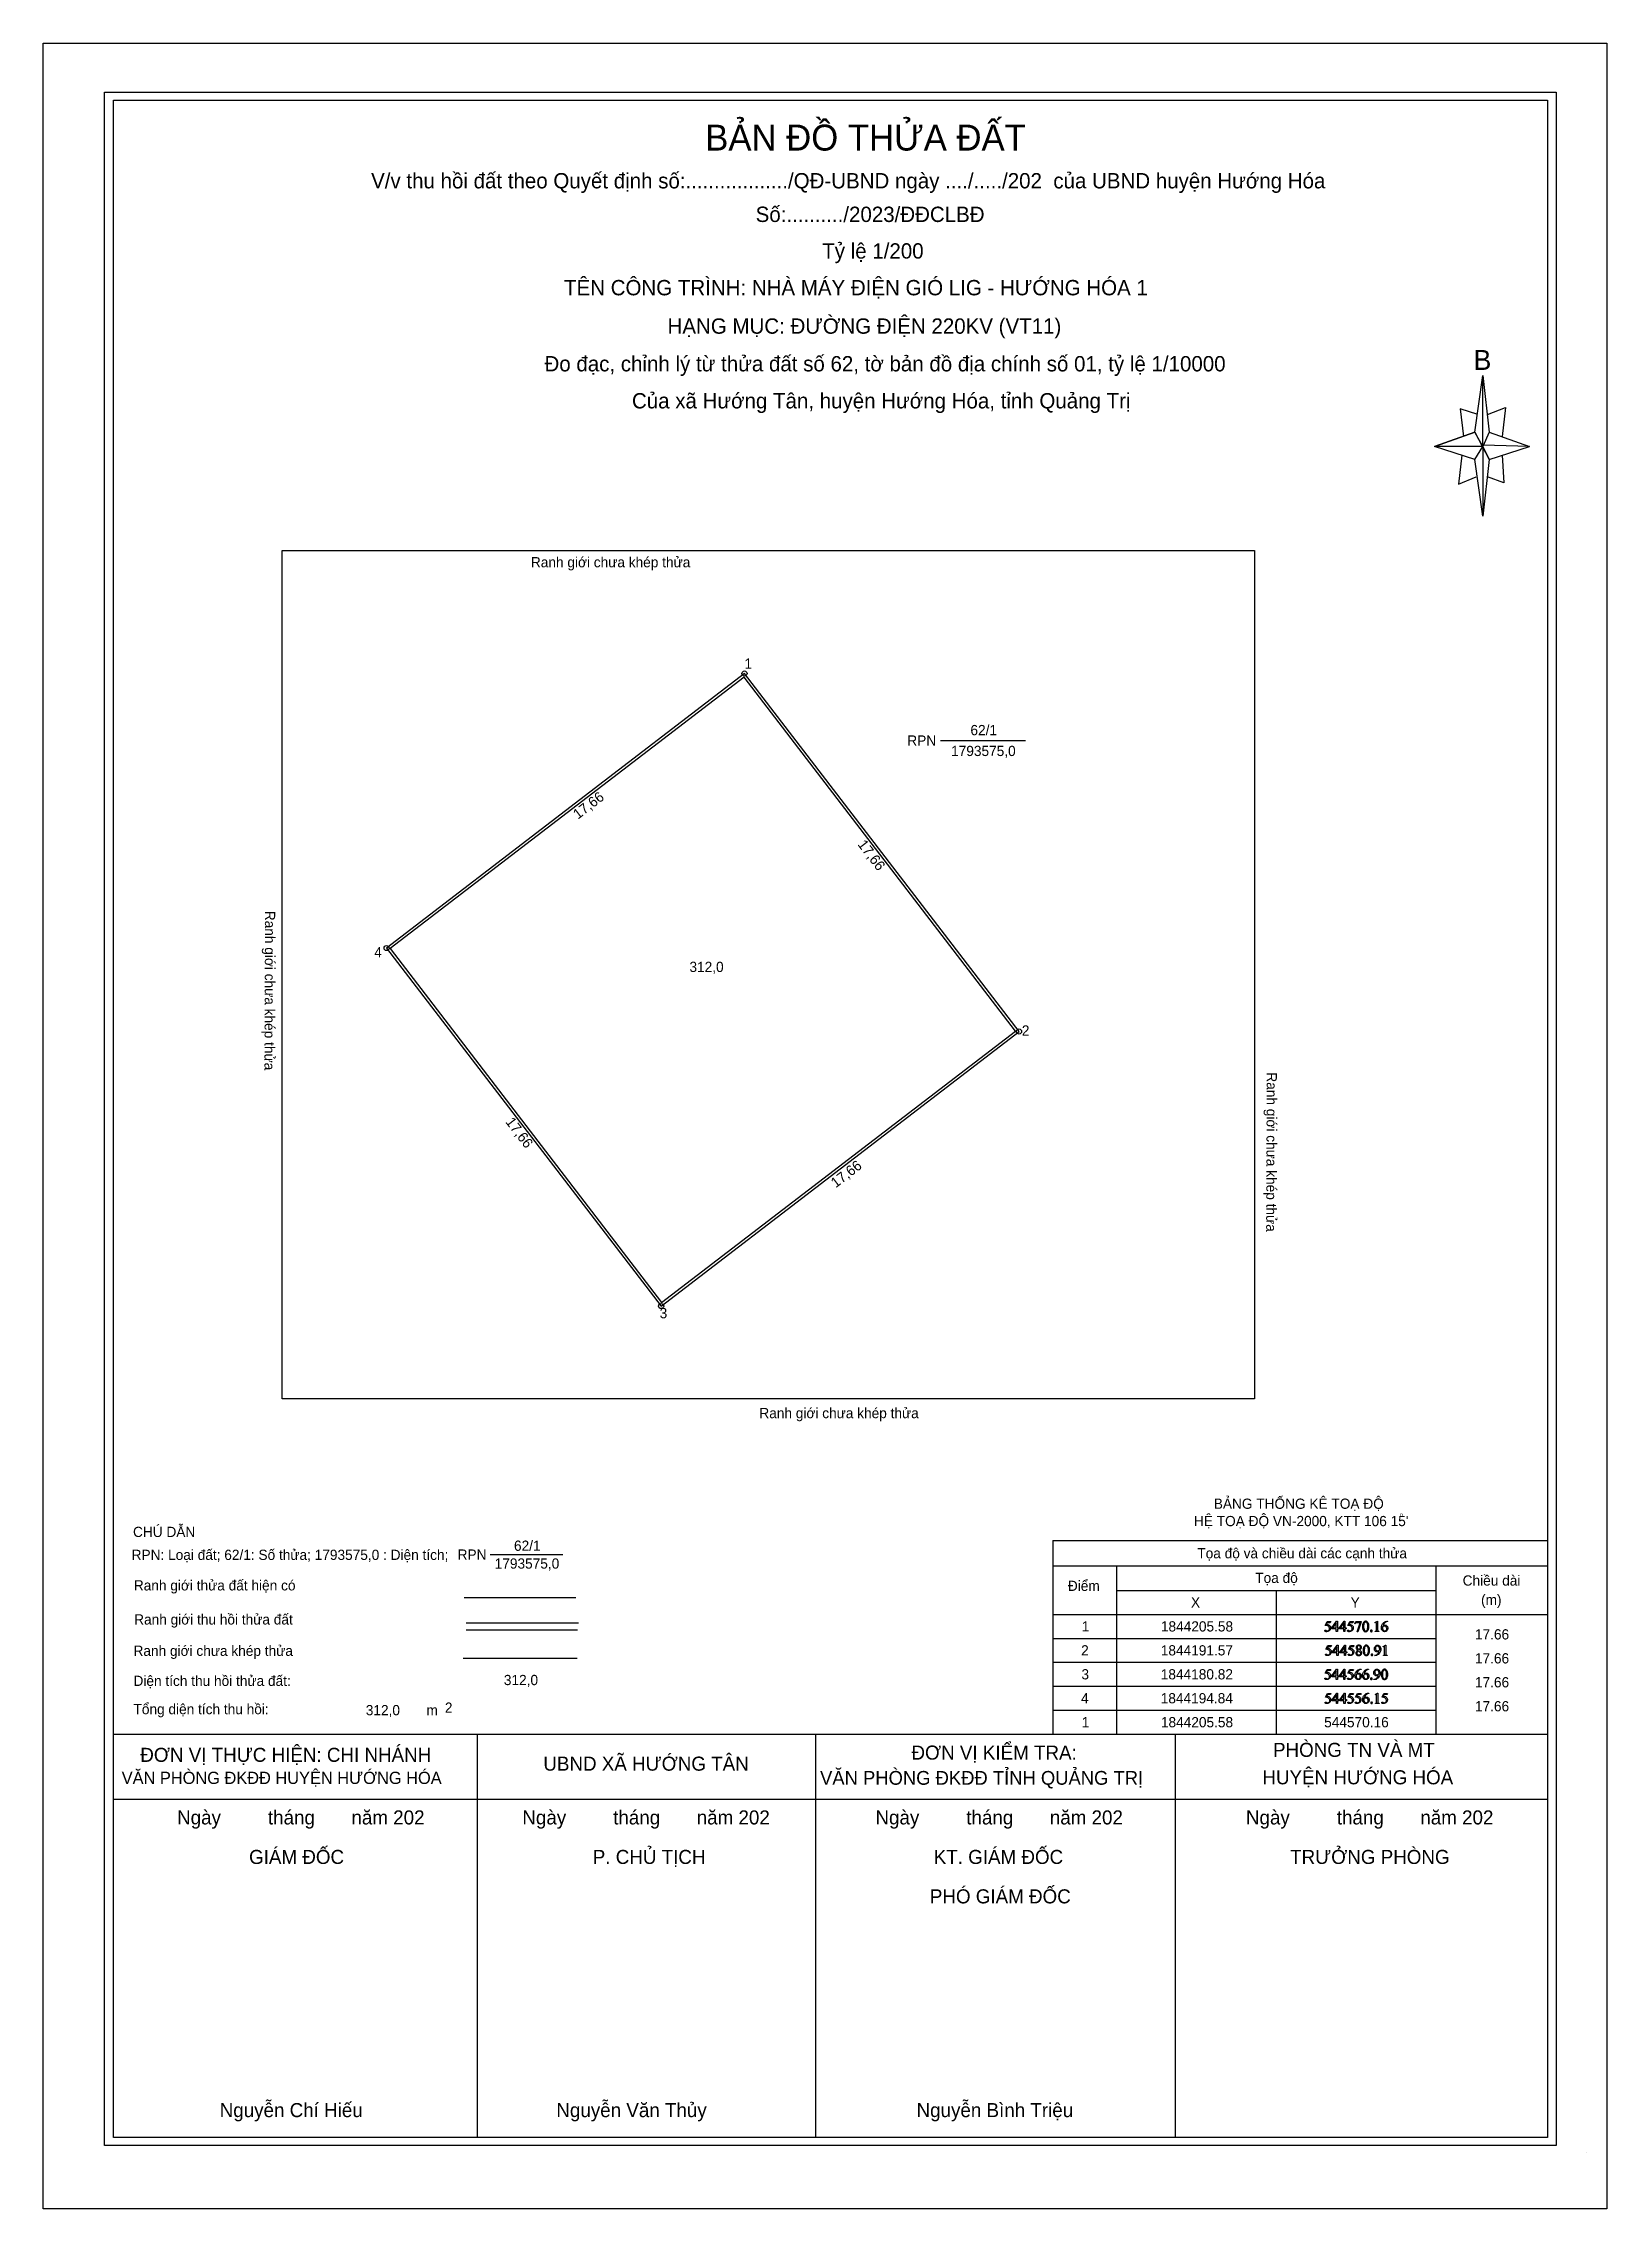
# Model space of a CAD drawing. Extents: x 544542.7 to 544603.9, y 1844145.5 to 1844230.2.
import ezdxf

# ---------------------------------------------------------------- set-up
doc = ezdxf.new("R2010")
doc.units = 0
for name, color, linetype in [('Level 12', 7, 'Continuous'), ('Level 13', 7, 'Continuous'), ('Level 16', 7, 'Continuous'), ('Level 2', 7, 'Continuous'), ('Level 30', 7, 'Continuous'), ('Level 4', 7, 'Continuous'), ('Level 5', 7, 'Continuous'), ('Level 59', 7, 'Continuous'), ('Level 6', 7, 'Continuous'), ('Level 63', 7, 'Continuous'), ('Level 7', 7, 'Continuous')]:
    doc.layers.add(name, color=color, linetype=linetype)

msp = doc.modelspace()

# ---------------------------------------------------------------- linework, layer by layer
at = {"layer": 'Level 13'}
for p, q in [((544577.829, 1844202.96), (544581.163, 1844202.96)), ((544560.199, 1844171.095), (544563.049, 1844171.095))]:
    msp.add_line(p, q, dxfattribs=at)
at = {"layer": 'Level 16'}
for points in [[(544552.062, 1844210.393), (544590.13, 1844210.393), (544590.13, 1844177.195), (544552.062, 1844177.195)], [(544580.768, 1844191.589), (544570.142, 1844205.443), (544556.288, 1844194.817), (544566.915, 1844180.963)]]:
    msp.add_lwpolyline(points, close=True, dxfattribs=at)
at = {"layer": 'Level 30'}
msp.add_lwpolyline([(544580.909, 1844191.571), (544570.16, 1844205.583), (544556.148, 1844194.835), (544566.896, 1844180.823), (544580.909, 1844191.571)], dxfattribs=at)
for centre in [(544570.16, 1844205.583), (544556.148, 1844194.835), (544580.909, 1844191.571), (544580.909, 1844191.571), (544566.896, 1844180.823)]:
    msp.add_circle(centre, 0.1, dxfattribs=at)
at = {"layer": 'Level 59'}
for p, q in [((544598.752, 1844215.035), (544599.067, 1844217.245)), ((544598.878, 1844215.715), (544598.183, 1844215.941)), ((544598.183, 1844215.941), (544598.31, 1844214.865)), ((544599.257, 1844215.715), (544599.952, 1844215.998)), ((544599.952, 1844215.998), (544599.825, 1844214.865)), ((544598.752, 1844215.035), (544597.173, 1844214.468)), ((544597.173, 1844214.468), (544598.752, 1844215.035)), ((544599.067, 1844214.468), (544598.752, 1844215.035)), ((544598.752, 1844215.035), (544599.32, 1844213.958)), ((544599.32, 1844215.035), (544600.899, 1844214.468)), ((544598.752, 1844213.958), (544597.173, 1844214.468)), ((544599.067, 1844214.468), (544597.173, 1844214.468)), ((544598.246, 1844214.128), (544598.12, 1844212.994)), ((544600.899, 1844214.468), (544599.067, 1844214.525)), ((544599.067, 1844214.525), (544599.067, 1844214.468)), ((544599.067, 1844214.468), (544599.32, 1844213.958)), ((544599.32, 1844213.958), (544600.899, 1844214.468)), ((544599.32, 1844213.958), (544600.899, 1844214.468)), ((544599.825, 1844214.128), (544599.889, 1844213.051)), ((544598.12, 1844212.994), (544598.815, 1844213.278)), ((544599.32, 1844213.958), (544599.067, 1844211.747)), ((544599.889, 1844213.051), (544599.257, 1844213.278)), ((544559.19, 1844169.412), (544563.561, 1844169.412)), ((544559.256, 1844168.42), (544563.655, 1844168.42)), ((544559.256, 1844168.155), (544563.627, 1844168.155)), ((544545.447, 1844164.066), (544601.602, 1844164.066)), ((544559.701, 1844148.297), (544559.701, 1844164.066)), ((544572.952, 1844148.297), (544572.952, 1844164.066)), ((544587.031, 1844148.297), (544587.031, 1844164.066)), ((544545.447, 1844161.518), (544601.602, 1844161.518)), ((544603.147, 1844147.684), (544603.147, 1844147.684)), ((544603.147, 1844147.684), (544603.147, 1844147.684)), ((544603.147, 1844147.684), (544603.147, 1844147.684))]:
    msp.add_line(p, q, dxfattribs=at)
for points in [[(544542.704, 1844230.25), (544603.92, 1844230.25), (544603.92, 1844145.492), (544542.704, 1844145.492)], [(544545.101, 1844228.335), (544601.947, 1844228.335), (544601.947, 1844147.967), (544545.101, 1844147.967)], [(544545.447, 1844228.025), (544601.602, 1844228.025), (544601.602, 1844148.277), (544545.447, 1844148.277)], [(544599.067, 1844217.245), (544599.32, 1844215.035), (544599.067, 1844214.468)], [(544599.067, 1844214.468), (544599.067, 1844211.747), (544598.752, 1844213.958)]]:
    msp.add_lwpolyline(points, close=True, dxfattribs=at)
msp.add_lwpolyline([(544563.612, 1844167.028), (544559.15, 1844167.028)], dxfattribs=at)
at = {"layer": 'Level 63'}
for p, q in [((544582.227, 1844171.641), (544601.602, 1844171.641)), ((544582.227, 1844171.641), (544582.227, 1844164.066)), ((544601.602, 1844171.641), (544601.602, 1844164.066)), ((544582.227, 1844170.654), (544601.602, 1844170.654)), ((544584.727, 1844170.654), (544584.727, 1844164.066)), ((544597.227, 1844170.654), (544597.227, 1844164.066)), ((544584.727, 1844169.691), (544597.227, 1844169.691)), ((544590.977, 1844169.691), (544590.977, 1844164.066)), ((544582.227, 1844168.754), (544601.602, 1844168.754)), ((544582.227, 1844167.816), (544597.227, 1844167.816)), ((544582.227, 1844166.879), (544597.227, 1844166.879)), ((544582.227, 1844165.941), (544597.227, 1844165.941)), ((544582.227, 1844165.004), (544597.227, 1844165.004)), ((544582.227, 1844164.066), (544601.602, 1844164.066))]:
    msp.add_line(p, q, dxfattribs=at)
for points in [[(544592.899, 1844168.324), (544592.974, 1844168.476), (544593.114, 1844168.476)], [(544593.114, 1844168.476), (544593.091, 1844168.427), (544592.974, 1844168.427), (544592.948, 1844168.375)], [(544593.428, 1844168.229), (544593.428, 1844168.188), (544593.375, 1844168.188), (544593.375, 1844168.085), (544593.328, 1844168.085), (544593.328, 1844168.188), (544593.162, 1844168.188), (544593.162, 1844168.225), (544593.344, 1844168.484), (544593.375, 1844168.484), (544593.375, 1844168.229), (544593.428, 1844168.229)], [(544593.328, 1844168.229), (544593.328, 1844168.424), (544593.19, 1844168.229), (544593.328, 1844168.229)], [(544593.723, 1844168.229), (544593.723, 1844168.188), (544593.671, 1844168.188), (544593.671, 1844168.085), (544593.623, 1844168.085), (544593.623, 1844168.188), (544593.458, 1844168.188), (544593.458, 1844168.225), (544593.639, 1844168.484), (544593.671, 1844168.484), (544593.671, 1844168.229), (544593.723, 1844168.229)], [(544593.623, 1844168.229), (544593.623, 1844168.424), (544593.486, 1844168.229), (544593.623, 1844168.229)], [(544593.785, 1844168.324), (544593.86, 1844168.476), (544594, 1844168.476)], [(544594, 1844168.476), (544593.978, 1844168.427), (544593.86, 1844168.427), (544593.834, 1844168.375)], [(544594.07, 1844168.38), (544594.061, 1844168.384), (544594.099, 1844168.476)], [(544594.099, 1844168.476), (544594.308, 1844168.476), (544594.308, 1844168.465), (544594.178, 1844168.077), (544594.146, 1844168.077), (544594.263, 1844168.429), (544594.155, 1844168.429)], [(544594.847, 1844168.438), (544594.942, 1844168.484), (544594.952, 1844168.484), (544594.952, 1844168.154)], [(544594.851, 1844168.429), (544594.847, 1844168.438)], [(544594.904, 1844168.154), (544594.904, 1844168.365)], [(544595.322, 1844168.484), (544595.339, 1844168.484)], [(544595.339, 1844168.484), (544595.339, 1844168.474)], [(544592.923, 1844167.387), (544592.998, 1844167.539), (544593.139, 1844167.539)], [(544593.139, 1844167.539), (544593.116, 1844167.49), (544592.999, 1844167.49), (544592.973, 1844167.437)], [(544593.453, 1844167.292), (544593.453, 1844167.251), (544593.4, 1844167.251), (544593.4, 1844167.148), (544593.353, 1844167.148), (544593.353, 1844167.251), (544593.187, 1844167.251), (544593.187, 1844167.288), (544593.369, 1844167.547), (544593.4, 1844167.547), (544593.4, 1844167.292), (544593.453, 1844167.292)], [(544593.353, 1844167.292), (544593.353, 1844167.486), (544593.215, 1844167.292), (544593.353, 1844167.292)], [(544593.748, 1844167.292), (544593.748, 1844167.251), (544593.696, 1844167.251), (544593.696, 1844167.148), (544593.648, 1844167.148), (544593.648, 1844167.251), (544593.483, 1844167.251), (544593.483, 1844167.288), (544593.664, 1844167.547), (544593.696, 1844167.547), (544593.696, 1844167.292), (544593.748, 1844167.292)], [(544593.648, 1844167.292), (544593.648, 1844167.486), (544593.511, 1844167.292), (544593.648, 1844167.292)], [(544593.81, 1844167.387), (544593.885, 1844167.539), (544594.025, 1844167.539)], [(544594.025, 1844167.539), (544594.003, 1844167.49), (544593.885, 1844167.49), (544593.859, 1844167.437)], [(544594.176, 1844167.415), (544594.223, 1844167.376)], [(544595.001, 1844168.096), (544595.001, 1844168.085), (544594.854, 1844168.085), (544594.854, 1844168.096)], [(544595.168, 1844167.5), (544595.263, 1844167.547), (544595.272, 1844167.547), (544595.272, 1844167.217)], [(544595.172, 1844167.491), (544595.168, 1844167.5)], [(544595.225, 1844167.217), (544595.225, 1844167.427)], [(544592.898, 1844166.449), (544592.973, 1844166.601), (544593.113, 1844166.601)], [(544593.113, 1844166.601), (544593.091, 1844166.552), (544592.973, 1844166.552), (544592.947, 1844166.5)], [(544593.427, 1844166.354), (544593.427, 1844166.313), (544593.375, 1844166.313), (544593.375, 1844166.21), (544593.327, 1844166.21), (544593.327, 1844166.313), (544593.161, 1844166.313), (544593.161, 1844166.35), (544593.343, 1844166.609), (544593.375, 1844166.609), (544593.375, 1844166.354), (544593.427, 1844166.354)], [(544593.327, 1844166.354), (544593.327, 1844166.549), (544593.19, 1844166.354), (544593.327, 1844166.354)], [(544593.723, 1844166.354), (544593.723, 1844166.313), (544593.67, 1844166.313), (544593.67, 1844166.21), (544593.623, 1844166.21), (544593.623, 1844166.313), (544593.457, 1844166.313), (544593.457, 1844166.35), (544593.638, 1844166.609), (544593.67, 1844166.609), (544593.67, 1844166.354), (544593.723, 1844166.354)], [(544593.623, 1844166.354), (544593.623, 1844166.549), (544593.485, 1844166.354), (544593.623, 1844166.354)], [(544593.784, 1844166.449), (544593.859, 1844166.601), (544594, 1844166.601)], [(544594, 1844166.601), (544593.977, 1844166.552), (544593.86, 1844166.552), (544593.834, 1844166.5)], [(544594.287, 1844166.609), (544594.304, 1844166.609)], [(544594.304, 1844166.609), (544594.304, 1844166.599)], [(544594.583, 1844166.609), (544594.599, 1844166.609)], [(544594.599, 1844166.609), (544594.599, 1844166.599)], [(544594.834, 1844167.14), (544594.834, 1844167.15)], [(544594.85, 1844167.14), (544594.834, 1844167.14)], [(544595.321, 1844167.158), (544595.321, 1844167.148), (544595.175, 1844167.148), (544595.175, 1844167.158)], [(544592.907, 1844165.512), (544592.982, 1844165.664), (544593.122, 1844165.664)], [(544593.122, 1844165.664), (544593.1, 1844165.615), (544592.982, 1844165.615), (544592.956, 1844165.562)], [(544593.436, 1844165.417), (544593.436, 1844165.376), (544593.384, 1844165.376), (544593.384, 1844165.273), (544593.336, 1844165.273), (544593.336, 1844165.376), (544593.17, 1844165.376), (544593.17, 1844165.413), (544593.352, 1844165.672), (544593.384, 1844165.672), (544593.384, 1844165.417), (544593.436, 1844165.417)], [(544593.732, 1844165.417), (544593.732, 1844165.376), (544593.679, 1844165.376), (544593.679, 1844165.273), (544593.632, 1844165.273), (544593.632, 1844165.376), (544593.466, 1844165.376), (544593.466, 1844165.413), (544593.647, 1844165.672), (544593.679, 1844165.672), (544593.679, 1844165.417), (544593.732, 1844165.417)], [(544593.793, 1844165.512), (544593.868, 1844165.664), (544594.009, 1844165.664)], [(544594.009, 1844165.664), (544593.986, 1844165.615), (544593.869, 1844165.615), (544593.843, 1844165.562)], [(544594.089, 1844165.512), (544594.164, 1844165.664), (544594.304, 1844165.664)], [(544594.304, 1844165.664), (544594.282, 1844165.615), (544594.164, 1844165.615), (544594.138, 1844165.562)], [(544594.591, 1844165.672), (544594.608, 1844165.672)], [(544594.608, 1844165.672), (544594.608, 1844165.661)], [(544594.808, 1844166.202), (544594.808, 1844166.213)], [(544594.825, 1844166.202), (544594.808, 1844166.202)], [(544594.855, 1844165.625), (544594.95, 1844165.672), (544594.96, 1844165.672), (544594.96, 1844165.342)], [(544595.123, 1844165.512), (544595.198, 1844165.664), (544595.338, 1844165.664)], [(544595.338, 1844165.664), (544595.316, 1844165.615), (544595.198, 1844165.615), (544595.172, 1844165.562)], [(544593.336, 1844165.417), (544593.336, 1844165.611), (544593.199, 1844165.417), (544593.336, 1844165.417)], [(544593.632, 1844165.417), (544593.632, 1844165.611), (544593.494, 1844165.417), (544593.632, 1844165.417)], [(544594.86, 1844165.616), (544594.855, 1844165.625)], [(544595.009, 1844165.283), (544595.009, 1844165.273), (544594.862, 1844165.273), (544594.862, 1844165.283)], [(544594.912, 1844165.342), (544594.912, 1844165.552)]]:
    msp.add_lwpolyline(points, dxfattribs=at)
for points in [[(544592.948, 1844168.375), (544593.024, 1844168.364), (544593.069, 1844168.318), (544593.107, 1844168.279), (544593.107, 1844168.226), (544593.107, 1844168.195), (544593.095, 1844168.169), (544593.082, 1844168.142), (544593.063, 1844168.124), (544593.044, 1844168.105), (544593.021, 1844168.094), (544592.988, 1844168.078), (544592.953, 1844168.078), (544592.917, 1844168.078), (544592.901, 1844168.09), (544592.885, 1844168.102), (544592.885, 1844168.117), (544592.885, 1844168.125), (544592.892, 1844168.131), (544592.899, 1844168.137), (544592.909, 1844168.137), (544592.916, 1844168.137), (544592.922, 1844168.135), (544592.927, 1844168.132), (544592.941, 1844168.123), (544592.963, 1844168.108), (544592.985, 1844168.108), (544593.019, 1844168.108), (544593.044, 1844168.133), (544593.07, 1844168.159), (544593.07, 1844168.196), (544593.07, 1844168.231), (544593.047, 1844168.262), (544593.024, 1844168.293), (544592.984, 1844168.309), (544592.953, 1844168.322), (544592.899, 1844168.324)], [(544593.834, 1844168.375), (544593.911, 1844168.364), (544593.956, 1844168.318), (544593.994, 1844168.279), (544593.994, 1844168.226), (544593.994, 1844168.195), (544593.981, 1844168.169), (544593.969, 1844168.142), (544593.95, 1844168.124), (544593.931, 1844168.105), (544593.907, 1844168.094), (544593.874, 1844168.078), (544593.839, 1844168.078), (544593.804, 1844168.078), (544593.788, 1844168.09), (544593.772, 1844168.102), (544593.772, 1844168.117), (544593.772, 1844168.125), (544593.779, 1844168.131), (544593.785, 1844168.137), (544593.795, 1844168.137), (544593.803, 1844168.137), (544593.808, 1844168.135), (544593.814, 1844168.132), (544593.828, 1844168.123), (544593.849, 1844168.108), (544593.872, 1844168.108), (544593.905, 1844168.108), (544593.931, 1844168.133), (544593.957, 1844168.159), (544593.957, 1844168.196), (544593.957, 1844168.231), (544593.934, 1844168.262), (544593.911, 1844168.293), (544593.871, 1844168.309), (544593.839, 1844168.322), (544593.785, 1844168.324)], [(544594.155, 1844168.429), (544594.123, 1844168.429), (544594.109, 1844168.421), (544594.085, 1844168.408), (544594.07, 1844168.38)], [(544594.356, 1844168.278), (544594.356, 1844168.345), (544594.377, 1844168.393), (544594.397, 1844168.442), (544594.43, 1844168.465), (544594.456, 1844168.484), (544594.484, 1844168.484), (544594.529, 1844168.484), (544594.565, 1844168.438), (544594.609, 1844168.382), (544594.609, 1844168.284), (544594.609, 1844168.216), (544594.59, 1844168.169), (544594.57, 1844168.121), (544594.54, 1844168.1), (544594.509, 1844168.078), (544594.481, 1844168.078), (544594.425, 1844168.078), (544594.388, 1844168.144), (544594.356, 1844168.2), (544594.356, 1844168.278)], [(544594.413, 1844168.271), (544594.413, 1844168.19), (544594.433, 1844168.139), (544594.449, 1844168.097), (544594.482, 1844168.097), (544594.497, 1844168.097), (544594.514, 1844168.111), (544594.531, 1844168.124), (544594.54, 1844168.157), (544594.553, 1844168.207), (544594.553, 1844168.297), (544594.553, 1844168.364), (544594.539, 1844168.408), (544594.529, 1844168.442), (544594.512, 1844168.455), (544594.5, 1844168.465), (544594.484, 1844168.465), (544594.464, 1844168.465), (544594.449, 1844168.447), (544594.428, 1844168.423), (544594.42, 1844168.372), (544594.413, 1844168.321), (544594.413, 1844168.271)], [(544594.904, 1844168.365), (544594.904, 1844168.408), (544594.901, 1844168.42), (544594.899, 1844168.429), (544594.894, 1844168.433), (544594.889, 1844168.438), (544594.881, 1844168.438), (544594.87, 1844168.438), (544594.851, 1844168.429)], [(544595.339, 1844168.474), (544595.301, 1844168.47), (544595.276, 1844168.458), (544595.252, 1844168.447), (544595.229, 1844168.424), (544595.205, 1844168.4), (544595.19, 1844168.372), (544595.174, 1844168.343), (544595.164, 1844168.303), (544595.205, 1844168.332), (544595.247, 1844168.332), (544595.287, 1844168.332), (544595.317, 1844168.3), (544595.346, 1844168.267), (544595.346, 1844168.217), (544595.346, 1844168.168), (544595.317, 1844168.127), (544595.281, 1844168.078), (544595.222, 1844168.078), (544595.182, 1844168.078), (544595.154, 1844168.105), (544595.099, 1844168.156), (544595.099, 1844168.239), (544595.099, 1844168.291), (544595.12, 1844168.338), (544595.141, 1844168.386), (544595.18, 1844168.422), (544595.219, 1844168.459), (544595.255, 1844168.471), (544595.291, 1844168.484), (544595.322, 1844168.484)], [(544595.159, 1844168.282), (544595.154, 1844168.243), (544595.154, 1844168.22), (544595.154, 1844168.192), (544595.164, 1844168.16), (544595.174, 1844168.127), (544595.194, 1844168.108), (544595.209, 1844168.095), (544595.23, 1844168.095), (544595.255, 1844168.095), (544595.275, 1844168.118), (544595.295, 1844168.142), (544595.295, 1844168.186), (544595.295, 1844168.235), (544595.275, 1844168.271), (544595.256, 1844168.307), (544595.22, 1844168.307), (544595.209, 1844168.307), (544595.196, 1844168.302), (544595.183, 1844168.298), (544595.159, 1844168.282)], [(544592.973, 1844167.437), (544593.049, 1844167.426), (544593.094, 1844167.38), (544593.132, 1844167.341), (544593.132, 1844167.288), (544593.132, 1844167.257), (544593.12, 1844167.231), (544593.107, 1844167.205), (544593.088, 1844167.186), (544593.069, 1844167.168), (544593.046, 1844167.157), (544593.013, 1844167.141), (544592.978, 1844167.141), (544592.942, 1844167.141), (544592.926, 1844167.153), (544592.91, 1844167.165), (544592.91, 1844167.179), (544592.91, 1844167.187), (544592.917, 1844167.193), (544592.924, 1844167.199), (544592.934, 1844167.199), (544592.941, 1844167.199), (544592.947, 1844167.197), (544592.952, 1844167.195), (544592.966, 1844167.185), (544592.988, 1844167.17), (544593.01, 1844167.17), (544593.044, 1844167.17), (544593.069, 1844167.196), (544593.095, 1844167.221), (544593.095, 1844167.258), (544593.095, 1844167.294), (544593.072, 1844167.324), (544593.049, 1844167.355), (544593.009, 1844167.372), (544592.978, 1844167.385), (544592.923, 1844167.387)], [(544593.859, 1844167.437), (544593.936, 1844167.426), (544593.981, 1844167.38), (544594.019, 1844167.341), (544594.019, 1844167.288), (544594.019, 1844167.257), (544594.006, 1844167.231), (544593.994, 1844167.205), (544593.975, 1844167.186), (544593.956, 1844167.168), (544593.932, 1844167.157), (544593.899, 1844167.141), (544593.864, 1844167.141), (544593.829, 1844167.141), (544593.813, 1844167.153), (544593.797, 1844167.165), (544593.797, 1844167.179), (544593.797, 1844167.187), (544593.804, 1844167.193), (544593.81, 1844167.199), (544593.82, 1844167.199), (544593.828, 1844167.199), (544593.833, 1844167.197), (544593.839, 1844167.195), (544593.852, 1844167.185), (544593.874, 1844167.17), (544593.896, 1844167.17), (544593.93, 1844167.17), (544593.956, 1844167.196), (544593.981, 1844167.221), (544593.981, 1844167.258), (544593.981, 1844167.294), (544593.959, 1844167.324), (544593.936, 1844167.355), (544593.896, 1844167.372), (544593.864, 1844167.385), (544593.81, 1844167.387)], [(544594.178, 1844167.345), (544594.131, 1844167.383), (544594.118, 1844167.406), (544594.105, 1844167.429), (544594.105, 1844167.454), (544594.105, 1844167.492), (544594.134, 1844167.519), (544594.163, 1844167.547), (544594.212, 1844167.547), (544594.26, 1844167.547), (544594.288, 1844167.521), (544594.317, 1844167.495), (544594.317, 1844167.463), (544594.317, 1844167.441), (544594.302, 1844167.418), (544594.286, 1844167.395), (544594.237, 1844167.364), (544594.288, 1844167.325), (544594.304, 1844167.303), (544594.326, 1844167.273), (544594.326, 1844167.241), (544594.326, 1844167.199), (544594.294, 1844167.17), (544594.263, 1844167.141), (544594.212, 1844167.141), (544594.156, 1844167.141), (544594.125, 1844167.176), (544594.1, 1844167.204), (544594.1, 1844167.237), (544594.1, 1844167.263), (544594.118, 1844167.288), (544594.135, 1844167.314), (544594.178, 1844167.345)], [(544594.223, 1844167.376), (544594.258, 1844167.407), (544594.267, 1844167.425), (544594.276, 1844167.443), (544594.276, 1844167.465), (544594.276, 1844167.496), (544594.259, 1844167.513), (544594.242, 1844167.53), (544594.213, 1844167.53), (544594.183, 1844167.53), (544594.165, 1844167.513), (544594.146, 1844167.496), (544594.146, 1844167.473), (544594.146, 1844167.458), (544594.154, 1844167.443), (544594.162, 1844167.428), (544594.176, 1844167.415)], [(544594.381, 1844167.341), (544594.381, 1844167.408), (544594.401, 1844167.456), (544594.422, 1844167.504), (544594.455, 1844167.528), (544594.481, 1844167.547), (544594.509, 1844167.547), (544594.554, 1844167.547), (544594.59, 1844167.501), (544594.634, 1844167.444), (544594.634, 1844167.347), (544594.634, 1844167.279), (544594.615, 1844167.231), (544594.595, 1844167.184), (544594.565, 1844167.162), (544594.534, 1844167.141), (544594.506, 1844167.141), (544594.45, 1844167.141), (544594.413, 1844167.207), (544594.381, 1844167.262), (544594.381, 1844167.341)], [(544594.438, 1844167.334), (544594.438, 1844167.253), (544594.458, 1844167.202), (544594.474, 1844167.159), (544594.507, 1844167.159), (544594.522, 1844167.159), (544594.539, 1844167.173), (544594.556, 1844167.187), (544594.564, 1844167.22), (544594.578, 1844167.269), (544594.578, 1844167.36), (544594.578, 1844167.426), (544594.564, 1844167.471), (544594.553, 1844167.504), (544594.537, 1844167.518), (544594.525, 1844167.527), (544594.508, 1844167.527), (544594.489, 1844167.527), (544594.474, 1844167.51), (544594.453, 1844167.486), (544594.445, 1844167.435), (544594.438, 1844167.383), (544594.438, 1844167.334)], [(544594.704, 1844168.141), (544594.718, 1844168.141), (544594.727, 1844168.132), (544594.736, 1844168.122), (544594.736, 1844168.109), (544594.736, 1844168.096), (544594.727, 1844168.086), (544594.717, 1844168.077), (544594.704, 1844168.077), (544594.691, 1844168.077), (544594.682, 1844168.086), (544594.672, 1844168.096), (544594.672, 1844168.109), (544594.672, 1844168.123), (544594.682, 1844168.132), (544594.691, 1844168.141), (544594.704, 1844168.141)], [(544594.834, 1844167.15), (544594.872, 1844167.151), (544594.904, 1844167.168), (544594.936, 1844167.184), (544594.967, 1844167.227), (544594.997, 1844167.269), (544595.009, 1844167.319), (544594.963, 1844167.29), (544594.927, 1844167.29), (544594.885, 1844167.29), (544594.856, 1844167.322), (544594.826, 1844167.354), (544594.826, 1844167.407), (544594.826, 1844167.458), (544594.856, 1844167.498), (544594.891, 1844167.547), (544594.948, 1844167.547), (544594.997, 1844167.547), (544595.031, 1844167.507), (544595.073, 1844167.458), (544595.073, 1844167.385), (544595.073, 1844167.32), (544595.041, 1844167.264), (544595.009, 1844167.207), (544594.952, 1844167.17), (544594.905, 1844167.14), (544594.85, 1844167.14)], [(544594.854, 1844168.096), (544594.882, 1844168.096), (544594.89, 1844168.1), (544594.898, 1844168.105), (544594.901, 1844168.112), (544594.904, 1844168.119), (544594.904, 1844168.154)], [(544595.013, 1844167.34), (544595.018, 1844167.378), (544595.018, 1844167.4), (544595.018, 1844167.428), (544595.009, 1844167.461), (544594.999, 1844167.493), (544594.982, 1844167.51), (544594.964, 1844167.528), (544594.942, 1844167.528), (544594.916, 1844167.528), (544594.897, 1844167.505), (544594.878, 1844167.482), (544594.878, 1844167.436), (544594.878, 1844167.375), (544594.903, 1844167.341), (544594.922, 1844167.316), (544594.95, 1844167.316), (544594.963, 1844167.316), (544594.981, 1844167.323), (544594.999, 1844167.329), (544595.013, 1844167.34)], [(544594.952, 1844168.154), (544594.952, 1844168.121), (544594.955, 1844168.113), (544594.957, 1844168.105), (544594.966, 1844168.101), (544594.975, 1844168.096), (544595.001, 1844168.096)], [(544595.225, 1844167.427), (544595.225, 1844167.47), (544595.222, 1844167.482), (544595.22, 1844167.492), (544595.214, 1844167.496), (544595.209, 1844167.5), (544595.202, 1844167.5), (544595.191, 1844167.5), (544595.172, 1844167.491)], [(544594.304, 1844166.599), (544594.266, 1844166.595), (544594.241, 1844166.583), (544594.217, 1844166.572), (544594.194, 1844166.549), (544594.17, 1844166.525), (544594.155, 1844166.497), (544594.139, 1844166.468), (544594.129, 1844166.428), (544594.17, 1844166.457), (544594.212, 1844166.457), (544594.252, 1844166.457), (544594.282, 1844166.425), (544594.311, 1844166.392), (544594.311, 1844166.342), (544594.311, 1844166.293), (544594.282, 1844166.252), (544594.246, 1844166.203), (544594.187, 1844166.203), (544594.147, 1844166.203), (544594.119, 1844166.23), (544594.064, 1844166.281), (544594.064, 1844166.364), (544594.064, 1844166.416), (544594.085, 1844166.463), (544594.106, 1844166.511), (544594.145, 1844166.547), (544594.184, 1844166.584), (544594.22, 1844166.596), (544594.256, 1844166.609), (544594.287, 1844166.609)], [(544594.191, 1844167.334), (544594.167, 1844167.314), (544594.156, 1844167.29), (544594.144, 1844167.266), (544594.144, 1844167.238), (544594.144, 1844167.201), (544594.165, 1844167.179), (544594.185, 1844167.157), (544594.217, 1844167.157), (544594.248, 1844167.157), (544594.267, 1844167.174), (544594.285, 1844167.192), (544594.285, 1844167.217), (544594.285, 1844167.237), (544594.274, 1844167.254), (544594.254, 1844167.284), (544594.191, 1844167.334)], [(544594.599, 1844166.599), (544594.561, 1844166.595), (544594.537, 1844166.583), (544594.513, 1844166.572), (544594.489, 1844166.549), (544594.466, 1844166.525), (544594.45, 1844166.497), (544594.435, 1844166.468), (544594.424, 1844166.428), (544594.466, 1844166.457), (544594.508, 1844166.457), (544594.548, 1844166.457), (544594.577, 1844166.425), (544594.607, 1844166.392), (544594.607, 1844166.342), (544594.607, 1844166.293), (544594.577, 1844166.252), (544594.541, 1844166.203), (544594.482, 1844166.203), (544594.442, 1844166.203), (544594.414, 1844166.23), (544594.359, 1844166.281), (544594.359, 1844166.364), (544594.359, 1844166.416), (544594.38, 1844166.463), (544594.402, 1844166.511), (544594.441, 1844166.547), (544594.48, 1844166.584), (544594.516, 1844166.596), (544594.552, 1844166.609), (544594.583, 1844166.609)], [(544594.729, 1844167.203), (544594.743, 1844167.203), (544594.752, 1844167.194), (544594.761, 1844167.185), (544594.761, 1844167.172), (544594.761, 1844167.158), (544594.752, 1844167.149), (544594.742, 1844167.14), (544594.729, 1844167.14), (544594.716, 1844167.14), (544594.707, 1844167.149), (544594.697, 1844167.158), (544594.697, 1844167.172), (544594.697, 1844167.185), (544594.707, 1844167.194), (544594.716, 1844167.203), (544594.729, 1844167.203)], [(544594.808, 1844166.213), (544594.846, 1844166.213), (544594.878, 1844166.23), (544594.911, 1844166.247), (544594.941, 1844166.289), (544594.971, 1844166.331), (544594.983, 1844166.382), (544594.937, 1844166.353), (544594.901, 1844166.353), (544594.86, 1844166.353), (544594.83, 1844166.384), (544594.801, 1844166.416), (544594.801, 1844166.469), (544594.801, 1844166.52), (544594.83, 1844166.56), (544594.866, 1844166.609), (544594.923, 1844166.609), (544594.971, 1844166.609), (544595.005, 1844166.569), (544595.048, 1844166.52), (544595.048, 1844166.448), (544595.048, 1844166.383), (544595.015, 1844166.326), (544594.983, 1844166.27), (544594.926, 1844166.233), (544594.88, 1844166.202), (544594.825, 1844166.202)], [(544594.987, 1844166.403), (544594.993, 1844166.44), (544594.993, 1844166.463), (544594.993, 1844166.491), (544594.983, 1844166.523), (544594.974, 1844166.556), (544594.956, 1844166.573), (544594.939, 1844166.59), (544594.916, 1844166.59), (544594.891, 1844166.59), (544594.871, 1844166.567), (544594.852, 1844166.544), (544594.852, 1844166.499), (544594.852, 1844166.438), (544594.878, 1844166.404), (544594.896, 1844166.379), (544594.924, 1844166.379), (544594.937, 1844166.379), (544594.955, 1844166.385), (544594.974, 1844166.391), (544594.987, 1844166.403)], [(544595.094, 1844166.403), (544595.094, 1844166.47), (544595.114, 1844166.518), (544595.135, 1844166.567), (544595.168, 1844166.59), (544595.194, 1844166.609), (544595.222, 1844166.609), (544595.267, 1844166.609), (544595.302, 1844166.563), (544595.347, 1844166.507), (544595.347, 1844166.409), (544595.347, 1844166.341), (544595.328, 1844166.294), (544595.308, 1844166.246), (544595.278, 1844166.225), (544595.247, 1844166.203), (544595.219, 1844166.203), (544595.163, 1844166.203), (544595.126, 1844166.269), (544595.094, 1844166.325), (544595.094, 1844166.403)], [(544595.151, 1844166.396), (544595.151, 1844166.315), (544595.171, 1844166.264), (544595.187, 1844166.222), (544595.22, 1844166.222), (544595.235, 1844166.222), (544595.252, 1844166.236), (544595.269, 1844166.249), (544595.277, 1844166.282), (544595.291, 1844166.332), (544595.291, 1844166.422), (544595.291, 1844166.489), (544595.277, 1844166.533), (544595.266, 1844166.567), (544595.25, 1844166.58), (544595.238, 1844166.59), (544595.221, 1844166.59), (544595.202, 1844166.59), (544595.187, 1844166.572), (544595.166, 1844166.548), (544595.158, 1844166.497), (544595.151, 1844166.446), (544595.151, 1844166.396)], [(544595.175, 1844167.158), (544595.202, 1844167.159), (544595.21, 1844167.163), (544595.218, 1844167.167), (544595.222, 1844167.174), (544595.225, 1844167.181), (544595.225, 1844167.217)], [(544595.272, 1844167.217), (544595.272, 1844167.184), (544595.275, 1844167.175), (544595.278, 1844167.167), (544595.286, 1844167.163), (544595.295, 1844167.159), (544595.321, 1844167.158)], [(544592.947, 1844166.5), (544593.023, 1844166.489), (544593.068, 1844166.443), (544593.107, 1844166.404), (544593.107, 1844166.351), (544593.107, 1844166.32), (544593.094, 1844166.294), (544593.082, 1844166.267), (544593.062, 1844166.249), (544593.043, 1844166.23), (544593.02, 1844166.219), (544592.987, 1844166.203), (544592.952, 1844166.203), (544592.917, 1844166.203), (544592.901, 1844166.215), (544592.885, 1844166.227), (544592.885, 1844166.242), (544592.885, 1844166.25), (544592.891, 1844166.256), (544592.898, 1844166.262), (544592.908, 1844166.262), (544592.915, 1844166.262), (544592.921, 1844166.26), (544592.927, 1844166.257), (544592.94, 1844166.248), (544592.962, 1844166.233), (544592.984, 1844166.233), (544593.018, 1844166.233), (544593.044, 1844166.258), (544593.069, 1844166.284), (544593.069, 1844166.321), (544593.069, 1844166.356), (544593.046, 1844166.387), (544593.024, 1844166.418), (544592.983, 1844166.434), (544592.952, 1844166.447), (544592.898, 1844166.449)], [(544593.834, 1844166.5), (544593.91, 1844166.489), (544593.955, 1844166.443), (544593.993, 1844166.404), (544593.993, 1844166.351), (544593.993, 1844166.32), (544593.981, 1844166.294), (544593.968, 1844166.267), (544593.949, 1844166.249), (544593.93, 1844166.23), (544593.907, 1844166.219), (544593.873, 1844166.203), (544593.838, 1844166.203), (544593.803, 1844166.203), (544593.787, 1844166.215), (544593.771, 1844166.227), (544593.771, 1844166.242), (544593.771, 1844166.25), (544593.778, 1844166.256), (544593.784, 1844166.262), (544593.795, 1844166.262), (544593.802, 1844166.262), (544593.808, 1844166.26), (544593.813, 1844166.257), (544593.827, 1844166.248), (544593.848, 1844166.233), (544593.871, 1844166.233), (544593.905, 1844166.233), (544593.93, 1844166.258), (544593.956, 1844166.284), (544593.956, 1844166.321), (544593.956, 1844166.356), (544593.933, 1844166.387), (544593.91, 1844166.418), (544593.87, 1844166.434), (544593.839, 1844166.447), (544593.784, 1844166.449)], [(544594.124, 1844166.407), (544594.119, 1844166.368), (544594.119, 1844166.345), (544594.119, 1844166.317), (544594.129, 1844166.285), (544594.139, 1844166.252), (544594.16, 1844166.233), (544594.174, 1844166.22), (544594.195, 1844166.22), (544594.22, 1844166.22), (544594.24, 1844166.243), (544594.26, 1844166.267), (544594.26, 1844166.311), (544594.26, 1844166.36), (544594.24, 1844166.396), (544594.221, 1844166.432), (544594.185, 1844166.432), (544594.174, 1844166.432), (544594.161, 1844166.427), (544594.148, 1844166.423), (544594.124, 1844166.407)], [(544594.608, 1844165.661), (544594.57, 1844165.657), (544594.546, 1844165.646), (544594.522, 1844165.635), (544594.498, 1844165.611), (544594.475, 1844165.588), (544594.459, 1844165.559), (544594.444, 1844165.53), (544594.433, 1844165.491), (544594.475, 1844165.52), (544594.517, 1844165.52), (544594.557, 1844165.52), (544594.586, 1844165.487), (544594.616, 1844165.455), (544594.616, 1844165.404), (544594.616, 1844165.355), (544594.586, 1844165.315), (544594.55, 1844165.266), (544594.491, 1844165.266), (544594.451, 1844165.266), (544594.423, 1844165.292), (544594.368, 1844165.344), (544594.368, 1844165.426), (544594.368, 1844165.479), (544594.389, 1844165.526), (544594.411, 1844165.573), (544594.45, 1844165.61), (544594.489, 1844165.646), (544594.525, 1844165.659), (544594.561, 1844165.672), (544594.591, 1844165.672)], [(544594.419, 1844166.407), (544594.414, 1844166.368), (544594.414, 1844166.345), (544594.414, 1844166.317), (544594.425, 1844166.285), (544594.435, 1844166.252), (544594.455, 1844166.233), (544594.47, 1844166.22), (544594.491, 1844166.22), (544594.516, 1844166.22), (544594.536, 1844166.243), (544594.556, 1844166.267), (544594.556, 1844166.311), (544594.556, 1844166.36), (544594.536, 1844166.396), (544594.516, 1844166.432), (544594.48, 1844166.432), (544594.469, 1844166.432), (544594.457, 1844166.427), (544594.444, 1844166.423), (544594.419, 1844166.407)], [(544594.703, 1844166.266), (544594.717, 1844166.266), (544594.726, 1844166.257), (544594.735, 1844166.247), (544594.735, 1844166.234), (544594.735, 1844166.221), (544594.726, 1844166.211), (544594.717, 1844166.202), (544594.703, 1844166.202), (544594.69, 1844166.202), (544594.681, 1844166.211), (544594.671, 1844166.221), (544594.671, 1844166.234), (544594.671, 1844166.248), (544594.681, 1844166.257), (544594.69, 1844166.266), (544594.703, 1844166.266)], [(544592.956, 1844165.562), (544593.032, 1844165.551), (544593.077, 1844165.505), (544593.116, 1844165.466), (544593.116, 1844165.413), (544593.116, 1844165.382), (544593.103, 1844165.356), (544593.09, 1844165.33), (544593.071, 1844165.311), (544593.052, 1844165.293), (544593.029, 1844165.282), (544592.996, 1844165.266), (544592.961, 1844165.266), (544592.926, 1844165.266), (544592.91, 1844165.278), (544592.894, 1844165.29), (544592.894, 1844165.304), (544592.894, 1844165.312), (544592.9, 1844165.318), (544592.907, 1844165.324), (544592.917, 1844165.324), (544592.924, 1844165.324), (544592.93, 1844165.322), (544592.936, 1844165.32), (544592.949, 1844165.31), (544592.971, 1844165.295), (544592.993, 1844165.295), (544593.027, 1844165.295), (544593.052, 1844165.321), (544593.078, 1844165.346), (544593.078, 1844165.383), (544593.078, 1844165.419), (544593.055, 1844165.449), (544593.032, 1844165.48), (544592.992, 1844165.497), (544592.961, 1844165.51), (544592.907, 1844165.512)], [(544593.843, 1844165.562), (544593.919, 1844165.551), (544593.964, 1844165.505), (544594.002, 1844165.466), (544594.002, 1844165.413), (544594.002, 1844165.382), (544593.99, 1844165.356), (544593.977, 1844165.33), (544593.958, 1844165.311), (544593.939, 1844165.293), (544593.916, 1844165.282), (544593.882, 1844165.266), (544593.847, 1844165.266), (544593.812, 1844165.266), (544593.796, 1844165.278), (544593.78, 1844165.29), (544593.78, 1844165.304), (544593.78, 1844165.312), (544593.787, 1844165.318), (544593.793, 1844165.324), (544593.803, 1844165.324), (544593.811, 1844165.324), (544593.817, 1844165.322), (544593.822, 1844165.32), (544593.836, 1844165.31), (544593.857, 1844165.295), (544593.88, 1844165.295), (544593.913, 1844165.295), (544593.939, 1844165.321), (544593.965, 1844165.346), (544593.965, 1844165.383), (544593.965, 1844165.419), (544593.942, 1844165.449), (544593.919, 1844165.48), (544593.879, 1844165.497), (544593.848, 1844165.51), (544593.793, 1844165.512)], [(544594.138, 1844165.562), (544594.215, 1844165.551), (544594.259, 1844165.505), (544594.298, 1844165.466), (544594.298, 1844165.413), (544594.298, 1844165.382), (544594.285, 1844165.356), (544594.273, 1844165.33), (544594.254, 1844165.311), (544594.234, 1844165.293), (544594.211, 1844165.282), (544594.178, 1844165.266), (544594.143, 1844165.266), (544594.108, 1844165.266), (544594.092, 1844165.278), (544594.076, 1844165.29), (544594.076, 1844165.304), (544594.076, 1844165.312), (544594.082, 1844165.318), (544594.089, 1844165.324), (544594.099, 1844165.324), (544594.106, 1844165.324), (544594.112, 1844165.322), (544594.118, 1844165.32), (544594.131, 1844165.31), (544594.153, 1844165.295), (544594.175, 1844165.295), (544594.209, 1844165.295), (544594.235, 1844165.321), (544594.26, 1844165.346), (544594.26, 1844165.383), (544594.26, 1844165.419), (544594.237, 1844165.449), (544594.215, 1844165.48), (544594.174, 1844165.497), (544594.143, 1844165.51), (544594.089, 1844165.512)], [(544594.428, 1844165.47), (544594.423, 1844165.431), (544594.423, 1844165.407), (544594.423, 1844165.379), (544594.434, 1844165.347), (544594.444, 1844165.315), (544594.464, 1844165.296), (544594.479, 1844165.282), (544594.5, 1844165.282), (544594.525, 1844165.282), (544594.545, 1844165.306), (544594.564, 1844165.329), (544594.564, 1844165.373), (544594.564, 1844165.422), (544594.545, 1844165.458), (544594.525, 1844165.494), (544594.489, 1844165.494), (544594.478, 1844165.494), (544594.465, 1844165.49), (544594.453, 1844165.485), (544594.428, 1844165.47)], [(544594.712, 1844165.328), (544594.726, 1844165.328), (544594.735, 1844165.319), (544594.744, 1844165.31), (544594.744, 1844165.297), (544594.744, 1844165.283), (544594.735, 1844165.274), (544594.726, 1844165.265), (544594.712, 1844165.265), (544594.699, 1844165.265), (544594.69, 1844165.274), (544594.68, 1844165.283), (544594.68, 1844165.297), (544594.68, 1844165.31), (544594.69, 1844165.319), (544594.699, 1844165.328), (544594.712, 1844165.328)], [(544594.912, 1844165.552), (544594.912, 1844165.595), (544594.91, 1844165.607), (544594.907, 1844165.617), (544594.902, 1844165.621), (544594.897, 1844165.625), (544594.889, 1844165.625), (544594.879, 1844165.625), (544594.86, 1844165.616)], [(544594.862, 1844165.283), (544594.89, 1844165.284), (544594.898, 1844165.288), (544594.906, 1844165.292), (544594.909, 1844165.299), (544594.912, 1844165.306), (544594.912, 1844165.342)], [(544594.96, 1844165.342), (544594.96, 1844165.309), (544594.963, 1844165.3), (544594.965, 1844165.292), (544594.974, 1844165.288), (544594.983, 1844165.284), (544595.009, 1844165.283)], [(544595.172, 1844165.562), (544595.249, 1844165.551), (544595.293, 1844165.505), (544595.332, 1844165.466), (544595.332, 1844165.413), (544595.332, 1844165.382), (544595.319, 1844165.356), (544595.307, 1844165.33), (544595.288, 1844165.311), (544595.269, 1844165.293), (544595.245, 1844165.282), (544595.212, 1844165.266), (544595.177, 1844165.266), (544595.142, 1844165.266), (544595.126, 1844165.278), (544595.11, 1844165.29), (544595.11, 1844165.304), (544595.11, 1844165.312), (544595.116, 1844165.318), (544595.123, 1844165.324), (544595.133, 1844165.324), (544595.141, 1844165.324), (544595.146, 1844165.322), (544595.152, 1844165.32), (544595.165, 1844165.31), (544595.187, 1844165.295), (544595.209, 1844165.295), (544595.243, 1844165.295), (544595.269, 1844165.321), (544595.294, 1844165.346), (544595.294, 1844165.383), (544595.294, 1844165.419), (544595.272, 1844165.449), (544595.249, 1844165.48), (544595.209, 1844165.497), (544595.177, 1844165.51), (544595.123, 1844165.512)]]:
    msp.add_open_spline(points, degree=3, dxfattribs=at)
at = {"layer": 'Level 7'}
for p, q in [((544570.16, 1844205.58), (544570.16, 1844205.58)), ((544556.15, 1844194.84), (544556.15, 1844194.84)), ((544580.91, 1844191.57), (544580.91, 1844191.57)), ((544566.9, 1844180.82), (544566.9, 1844180.82))]:
    msp.add_line(p, q, dxfattribs=at)

# ---------------------------------------------------------------- texts
at = {"layer": 'Level 12'}
for s, p in [('1', (544570.16, 1844205.773)), ('4', (544555.663, 1844194.472)), ('2', (544581.02, 1844191.408)), ('3', (544566.839, 1844180.347))]:
    msp.add_text(s, height=0.4, dxfattribs=at).set_placement(p)
at = {"layer": 'Level 13'}
for p in [(544579.007, 1844203.168), (544561.135, 1844171.244)]:
    msp.add_text('62/1', height=0.4, dxfattribs=at).set_placement(p)
at = {"layer": 'Level 16'}
for p in [(544561.797, 1844209.74), (544570.742, 1844176.434)]:
    msp.add_text('Ranh giới chưa khép thửa', height=0.4, dxfattribs=at).set_placement(p)
for p in [(544551.385, 1844196.295), (544590.608, 1844189.972)]:
    msp.add_text('Ranh giới chưa khép thửa', height=0.4, rotation=269.80259, dxfattribs=at).set_placement(p)
at = {"layer": 'Level 2'}
for p in [(544576.536, 1844202.76), (544558.928, 1844170.895)]:
    msp.add_text('RPN', height=0.4, dxfattribs=at).set_placement(p)
at = {"layer": 'Level 30'}
for rotation, p in [(37.4905, (544563.639, 1844199.86)), (307.4905, (544574.57, 1844198.887)), (307.4905, (544560.782, 1844188.025)), (37.4905, (544573.731, 1844185.431))]:
    msp.add_text('17,66', height=0.4, rotation=rotation, dxfattribs=at).set_placement(p)
at = {"layer": 'Level 4'}
for p in [(544578.25, 1844202.352), (544560.379, 1844170.546)]:
    msp.add_text('1793575,0', height=0.4, dxfattribs=at).set_placement(p)
at = {"layer": 'Level 5'}
for p in [(544568.005, 1844193.899), (544560.738, 1844165.986)]:
    msp.add_text('312,0', height=0.4, dxfattribs=at).set_placement(p)
at = {"layer": 'Level 59'}
for s, height, p in [('BẢN ĐỒ THỬA ĐẤT', 1.0156, (544568.623, 1844226.052)), ('V/v thu hồi đất theo Quyết định số:................../QĐ-UBND ngày ..../...../202  của UBND huyện Hướng Hóa', 0.6, (544555.54, 1844224.571)), ('Số:........../2023/ĐĐCLBĐ', 0.6, (544570.597, 1844223.256)), ('Tỷ lệ 1/200', 0.6, (544573.204, 1844221.823)), ('TÊN CÔNG TRÌNH: NHÀ MÁY ĐIỆN GIÓ LIG - HƯỚNG HÓA 1', 0.6, (544563.093, 1844220.386)), ('HẠNG MỤC: ĐƯỜNG ĐIỆN 220KV (VT11)', 0.6, (544567.148, 1844218.882)), ('B', 0.781, (544598.706, 1844217.466)), ('Đo đạc, chỉnh lý từ thửa đất số 62, tờ bản đồ địa chính số 01, tỷ lệ 1/10000', 0.6, (544562.329, 1844217.408)), ('Của xã Hướng Tân, huyện Hướng Hóa, tỉnh Quảng Trị', 0.6, (544565.754, 1844215.958)), ('BẢNG THỐNG KÊ TOẠ ĐỘ', 0.4, (544588.536, 1844172.887)), ("HỆ TOẠ ĐỘ VN-2000, KTT 106 15'", 0.4, (544587.76, 1844172.208)), ('o', 0.173, (544595.812, 1844172.569)), ('CHÚ DẪN', 0.4, (544546.218, 1844171.784)), ('RPN: Loại đất; 62/1: Số thửa; 1793575,0 : Diện tích;', 0.4, (544546.164, 1844170.886)), ('Ranh giới thửa đất hiện có', 0.4, (544546.25, 1844169.692)), ('Ranh giới thu hồi thửa đất', 0.4, (544546.262, 1844168.358)), ('Ranh giới chưa khép thửa', 0.4, (544546.237, 1844167.131)), ('Diện tích thu hồi thửa đất:', 0.4, (544546.237, 1844165.954)), ('Tổng diện tích thu hồi:', 0.4, (544546.237, 1844164.847)), ('312,0', 0.4, (544555.332, 1844164.807)), ('m', 0.4, (544557.707, 1844164.807)), ('2', 0.4, (544558.428, 1844164.905)), ('ĐƠN VỊ THỰC HIỆN: CHI NHÁNH', 0.55, (544546.502, 1844162.982)), ('UBND XÃ HƯỚNG TÂN', 0.55, (544562.284, 1844162.637)), ('ĐƠN VỊ KIỂM TRA:', 0.55, (544576.697, 1844163.07)), ('PHÒNG TN VÀ MT', 0.55, (544590.854, 1844163.177)), ('VĂN PHÒNG ĐKĐĐ HUYỆN HƯỚNG HÓA', 0.47925, (544545.775, 1844162.116)), ('VĂN PHÒNG ĐKĐĐ TỈNH QUẢNG TRỊ', 0.5388, (544573.119, 1844162.086)), ('HUYỆN HƯỚNG HÓA', 0.55, (544590.439, 1844162.103)), ('Ngày         tháng       năm 202', 0.55, (544547.943, 1844160.532)), ('Ngày         tháng       năm 202', 0.55, (544561.462, 1844160.532)), ('Ngày         tháng       năm 202', 0.55, (544575.288, 1844160.532)), ('Ngày         tháng       năm 202', 0.55, (544589.795, 1844160.532)), ('GIÁM ĐỐC', 0.55, (544550.762, 1844158.986)), ('P. CHỦ TỊCH', 0.55, (544564.219, 1844158.986)), ('KT. GIÁM ĐỐC', 0.55, (544577.57, 1844158.986)), ('TRƯỞNG PHÒNG', 0.55, (544591.524, 1844158.986)), ('PHÓ GIÁM ĐỐC', 0.55, (544577.418, 1844157.443)), ('Nguyễn Chí Hiếu', 0.55, (544549.612, 1844149.076)), ('Nguyễn Văn Thủy', 0.55, (544562.794, 1844149.076)), ('Nguyễn Bình Triệu', 0.55, (544576.898, 1844149.076))]:
    msp.add_text(s, height=height, dxfattribs=at).set_placement(p)
at = {"layer": 'Level 6'}
for p in [(544568.005, 1844193.899), (544560.738, 1844165.986)]:
    msp.add_text('312,0', height=0.4, dxfattribs=at).set_placement(p)
at = {"layer": 'Level 63'}
for s, p in [('Tọa độ và chiều dài các cạnh thửa', (544587.891, 1844170.948)), ('Điểm', (544582.822, 1844169.673)), ('Tọa độ', (544590.159, 1844169.985)), ('Chiều dài', (544598.281, 1844169.881)), ('X', (544587.642, 1844169.023)), ('Y', (544593.893, 1844169.023)), ('(m)', (544599, 1844169.127)), ('1', (544583.365, 1844168.085)), ('1844205.58', (544586.465, 1844168.085)), ('2', (544583.341, 1844167.148)), ('1844191.57', (544586.461, 1844167.148)), ('17.66', (544598.761, 1844167.773)), ('3', (544583.354, 1844166.21)), ('1844180.82', (544586.46, 1844166.21)), ('17.66', (544598.761, 1844166.835)), ('4', (544583.339, 1844165.273)), ('1844194.84', (544586.458, 1844165.273)), ('17.66', (544598.761, 1844165.898)), ('17.66', (544598.761, 1844164.96)), ('1', (544583.365, 1844164.335)), ('1844205.58', (544586.465, 1844164.335)), ('544570.16', (544592.857, 1844164.335))]:
    msp.add_text(s, height=0.4, dxfattribs=at).set_placement(p)

doc.saveas('drawing.dxf')
